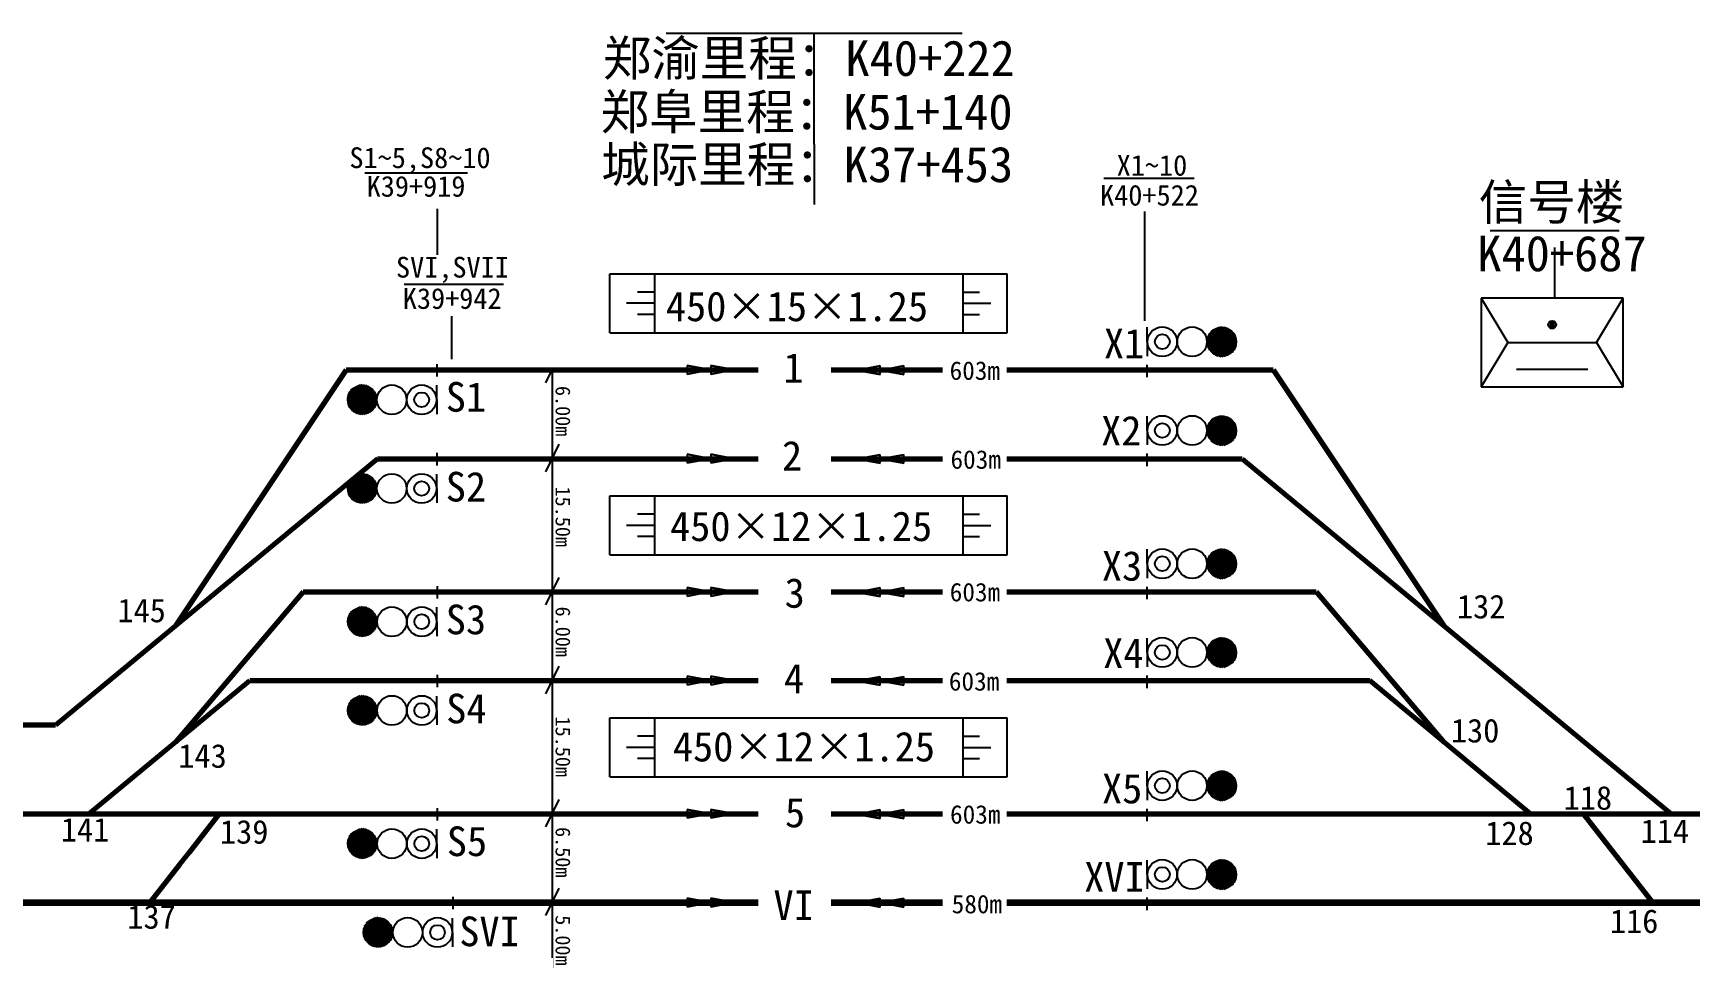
# Model space of a CAD drawing. Header units: millimetres. Extents: x -17381 to -15684, y 1883 to 2345.
# Drawn here: x -16393.1 to -16281.3, y 2192 to 2253.7 of the extents above; entities that cross this region are included whole.
import ezdxf
from ezdxf.enums import TextEntityAlignment as Align

# ---------------------------------------------------------------- set-up
doc = ezdxf.new("R2010")
doc.units = ezdxf.units.MM
for name, color, linetype in [('0设计线位', 1, 'Continuous'), ('1', 1, 'Continuous'), ('站台', 7, 'Continuous')]:
    doc.layers.add(name, color=color, linetype=linetype)
doc.styles.get("Standard").update_dxf_attribs({"font": ''})
doc.styles.add('宋体', font='')
doc.styles.get('Standard').set_extended_font_data('SimSun')
doc.styles.get('宋体').set_extended_font_data('SimSun')

# ---------------------------------------------------------------- blocks, each defined once
blk = doc.blocks.new('BD')
at = {"layer": '1', "color": 7}
for radius in [1.5, 0.75]:
    blk.add_circle((0, 0), radius, dxfattribs=at)
blk = doc.blocks.new('*X90')
at = {"color": 0}
for p, q in [((-1.5, 0.06), (0.7, 1.33)), ((-1.5, -0.06), (0.8, 1.27)), ((-1.49, 0.18), (0.59, 1.38)), ((-1.49, -0.17), (0.89, 1.21)), ((-1.47, 0.31), (0.47, 1.43)), ((-1.47, -0.27), (0.97, 1.14)), ((-1.45, -0.38), (1.05, 1.07)), ((-1.43, 0.44), (0.33, 1.46)), ((-1.42, -0.48), (1.12, 0.99)), ((-1.39, -0.57), (1.19, 0.92)), ((-1.38, 0.59), (0.18, 1.49)), ((-1.35, -0.66), (1.25, 0.83)), ((-1.3, 0.75), (0, 1.5)), ((-1.3, -0.75), (1.3, 0.75)), ((-1.25, -0.83), (1.35, 0.66)), ((-1.19, -0.92), (1.39, 0.57)), ((-1.17, 0.94), (-0.23, 1.48)), ((-1.12, -0.99), (1.42, 0.48)), ((-1.05, -1.07), (1.45, 0.38)), ((-0.97, -1.14), (1.47, 0.27)), ((-0.89, -1.21), (1.49, 0.17)), ((-0.8, -1.27), (1.5, 0.06)), ((-0.7, -1.33), (1.5, -0.06)), ((-0.59, -1.38), (1.49, -0.18)), ((-0.47, -1.43), (1.47, -0.31)), ((-0.33, -1.46), (1.43, -0.44)), ((-0.18, -1.49), (1.38, -0.59)), ((0, -1.5), (1.3, -0.75)), ((0.23, -1.48), (1.17, -0.94))]:
    blk.add_line(p, q, dxfattribs=at)
blk = doc.blocks.new('KZ_C')
at = {"layer": '1', "color": 7}
for p, q in [((0.02, 3.97), (0.02, 5.92)), ((0.02, 3.97), (0.02, 2.02)), ((0.02, 3.97), (0.02, 2.02)), ((0, -0.84), (0, 0.84))]:
    blk.add_line(p, q, dxfattribs=at)
at = {"layer": '1', "color": 3}
blk.add_circle((6.09, 3.97), 2, dxfattribs=at)
at = {"layer": '1', "color": 1}
blk.add_circle((10.09, 3.97), 1.95, dxfattribs=at)
at = {"layer": '1', "color": 7, "xscale": 1.33333333333303, "yscale": 1.33333333333303, "zscale": 1.33333333333303, "rotation": 180}
blk.add_blockref('BD', (2.06, 3.97), dxfattribs=at)
at = {"layer": '1', "xscale": 1.333300000000236, "yscale": 1.333300000000236, "zscale": 1.333300000000236}
blk.add_blockref('*X90', (10.12, 3.97), dxfattribs=at)
blk = doc.blocks.new('lc')
at = {"layer": '1', "color": 7}
for p, q in [((-20, 13.5), (20, 13.5)), ((0, -1.5), (0, 13.5))]:
    blk.add_line(p, q, dxfattribs=at)

msp = doc.modelspace()

# ---------------------------------------------------------------- hatches: boundary and pattern name
at = {"lineweight": -3}
for points in [[(-16347.38, 2231), (-16348.98, 2231.3), (-16348.98, 2230.7)], [(-16345.78, 2231), (-16347.38, 2231.3), (-16347.38, 2230.7)], [(-16337.55, 2230.99), (-16335.95, 2230.69), (-16335.95, 2231.29)], [(-16335.95, 2230.99), (-16334.35, 2230.69), (-16334.35, 2231.29)], [(-16347.38, 2225.01), (-16348.98, 2225.31), (-16348.98, 2224.71)], [(-16345.78, 2225.01), (-16347.38, 2225.31), (-16347.38, 2224.71)], [(-16337.55, 2225), (-16335.95, 2224.7), (-16335.95, 2225.3)], [(-16335.95, 2225), (-16334.35, 2224.7), (-16334.35, 2225.3)], [(-16347.38, 2216.02), (-16348.98, 2216.32), (-16348.98, 2215.72)], [(-16345.78, 2216.02), (-16347.38, 2216.32), (-16347.38, 2215.72)], [(-16337.55, 2216.01), (-16335.95, 2215.71), (-16335.95, 2216.31)], [(-16335.95, 2216.01), (-16334.35, 2215.71), (-16334.35, 2216.31)], [(-16347.38, 2210.03), (-16348.98, 2210.33), (-16348.98, 2209.73)], [(-16345.78, 2210.03), (-16347.38, 2210.33), (-16347.38, 2209.73)], [(-16337.55, 2210.02), (-16335.95, 2209.72), (-16335.95, 2210.32)], [(-16335.95, 2210.02), (-16334.35, 2209.72), (-16334.35, 2210.32)], [(-16347.38, 2201.04), (-16348.98, 2201.34), (-16348.98, 2200.74)], [(-16345.78, 2201.04), (-16347.38, 2201.34), (-16347.38, 2200.74)], [(-16337.55, 2201.03), (-16335.95, 2200.73), (-16335.95, 2201.33)], [(-16335.95, 2201.03), (-16334.35, 2200.73), (-16334.35, 2201.33)], [(-16347.38, 2195.05), (-16348.98, 2195.35), (-16348.98, 2194.75)], [(-16345.78, 2195.05), (-16347.38, 2195.35), (-16347.38, 2194.75)], [(-16337.55, 2195.05), (-16335.95, 2194.75), (-16335.95, 2195.35)], [(-16335.95, 2195.05), (-16334.35, 2194.75), (-16334.35, 2195.35)]]:
    msp.add_hatch(color=0, dxfattribs=at).paths.add_polyline_path(points)

# ---------------------------------------------------------------- linework, layer by layer
at = {"color": 0, "lineweight": -3}
for p, q in [((-16370.73, 2244.31), (-16363.8, 2244.31)), ((-16320.87, 2243.94), (-16314.77, 2243.94)), ((-16368.07, 2236.78), (-16361.37, 2236.78)), ((-16364.86, 2231.73), (-16364.86, 2234.63)), ((-16348.98, 2231.3), (-16347.38, 2231)), ((-16347.38, 2231), (-16348.98, 2231.3)), ((-16348.98, 2231.3), (-16348.98, 2230.7)), ((-16347.38, 2231), (-16348.98, 2230.7)), ((-16347.38, 2231.3), (-16345.78, 2231)), ((-16345.78, 2231), (-16347.38, 2231.3)), ((-16347.38, 2231.3), (-16347.38, 2230.7)), ((-16347.38, 2231), (-16345.78, 2231)), ((-16345.78, 2231), (-16347.38, 2230.7)), ((-16337.55, 2230.99), (-16335.95, 2231.29)), ((-16336.25, 2230.99), (-16337.55, 2230.99)), ((-16335.95, 2230.99), (-16337.55, 2230.99)), ((-16335.95, 2230.69), (-16337.55, 2230.99)), ((-16337.55, 2230.99), (-16335.95, 2230.69)), ((-16335.95, 2230.99), (-16334.35, 2231.29)), ((-16335.95, 2230.69), (-16335.95, 2231.29)), ((-16334.35, 2230.69), (-16335.95, 2230.99)), ((-16335.95, 2230.99), (-16334.35, 2230.69)), ((-16334.35, 2230.69), (-16334.35, 2231.29)), ((-16348.98, 2225.31), (-16347.38, 2225.01)), ((-16347.38, 2225.01), (-16348.98, 2225.31)), ((-16348.98, 2225.31), (-16348.98, 2224.71)), ((-16347.38, 2225.31), (-16345.78, 2225.01)), ((-16345.78, 2225.01), (-16347.38, 2225.31)), ((-16347.38, 2225.31), (-16347.38, 2224.71)), ((-16347.38, 2225.01), (-16348.98, 2224.71)), ((-16347.38, 2225.01), (-16345.78, 2225.01)), ((-16345.78, 2225.01), (-16347.38, 2224.71)), ((-16337.55, 2225), (-16335.95, 2225.3)), ((-16336.25, 2225), (-16337.55, 2225)), ((-16335.95, 2225), (-16337.55, 2225)), ((-16335.95, 2224.7), (-16337.55, 2225)), ((-16337.55, 2225), (-16335.95, 2224.7)), ((-16335.95, 2225), (-16334.35, 2225.3)), ((-16335.95, 2224.7), (-16335.95, 2225.3)), ((-16334.35, 2224.7), (-16335.95, 2225)), ((-16335.95, 2225), (-16334.35, 2224.7)), ((-16334.35, 2224.7), (-16334.35, 2225.3)), ((-16348.98, 2216.32), (-16347.38, 2216.02)), ((-16347.38, 2216.02), (-16348.98, 2216.32)), ((-16348.98, 2216.32), (-16348.98, 2215.72)), ((-16347.38, 2216.02), (-16348.98, 2215.72)), ((-16347.38, 2216.32), (-16345.78, 2216.02)), ((-16345.78, 2216.02), (-16347.38, 2216.32)), ((-16347.38, 2216.32), (-16347.38, 2215.72)), ((-16347.38, 2216.02), (-16345.78, 2216.02)), ((-16345.78, 2216.02), (-16347.38, 2215.72)), ((-16337.55, 2216.01), (-16335.95, 2216.31)), ((-16336.25, 2216.01), (-16337.55, 2216.01)), ((-16335.95, 2216.01), (-16337.55, 2216.01)), ((-16335.95, 2215.71), (-16337.55, 2216.01)), ((-16337.55, 2216.01), (-16335.95, 2215.71)), ((-16335.95, 2216.01), (-16334.35, 2216.31)), ((-16335.95, 2215.71), (-16335.95, 2216.31)), ((-16334.35, 2215.71), (-16335.95, 2216.01)), ((-16335.95, 2216.01), (-16334.35, 2215.71)), ((-16334.35, 2215.71), (-16334.35, 2216.31)), ((-16348.98, 2210.33), (-16347.38, 2210.03)), ((-16347.38, 2210.03), (-16348.98, 2210.33)), ((-16348.98, 2210.33), (-16348.98, 2209.73)), ((-16347.38, 2210.03), (-16348.98, 2209.73)), ((-16347.38, 2210.33), (-16345.78, 2210.03)), ((-16345.78, 2210.03), (-16347.38, 2210.33)), ((-16347.38, 2210.33), (-16347.38, 2209.73)), ((-16347.38, 2210.03), (-16345.78, 2210.03)), ((-16345.78, 2210.03), (-16347.38, 2209.73)), ((-16337.55, 2210.02), (-16335.95, 2210.32)), ((-16336.25, 2210.02), (-16337.55, 2210.02)), ((-16335.95, 2210.02), (-16337.55, 2210.02)), ((-16335.95, 2209.72), (-16337.55, 2210.02)), ((-16337.55, 2210.02), (-16335.95, 2209.72)), ((-16335.95, 2210.02), (-16334.35, 2210.32)), ((-16335.95, 2209.72), (-16335.95, 2210.32)), ((-16334.35, 2209.72), (-16335.95, 2210.02)), ((-16335.95, 2210.02), (-16334.35, 2209.72)), ((-16334.35, 2209.72), (-16334.35, 2210.32)), ((-16348.98, 2201.34), (-16347.38, 2201.04)), ((-16347.38, 2201.04), (-16348.98, 2201.34)), ((-16348.98, 2201.34), (-16348.98, 2200.74)), ((-16347.38, 2201.04), (-16348.98, 2200.74)), ((-16347.38, 2201.34), (-16345.78, 2201.04)), ((-16345.78, 2201.04), (-16347.38, 2201.34)), ((-16347.38, 2201.34), (-16347.38, 2200.74)), ((-16347.38, 2201.04), (-16345.78, 2201.04)), ((-16345.78, 2201.04), (-16347.38, 2200.74)), ((-16337.55, 2201.03), (-16335.95, 2201.33)), ((-16336.25, 2201.03), (-16337.55, 2201.03)), ((-16335.95, 2201.03), (-16337.55, 2201.03)), ((-16335.95, 2200.73), (-16337.55, 2201.03)), ((-16337.55, 2201.03), (-16335.95, 2200.73)), ((-16335.95, 2201.03), (-16334.35, 2201.33)), ((-16335.95, 2200.73), (-16335.95, 2201.33)), ((-16334.35, 2200.73), (-16335.95, 2201.03)), ((-16335.95, 2201.03), (-16334.35, 2200.73)), ((-16334.35, 2200.73), (-16334.35, 2201.33)), ((-16348.98, 2195.35), (-16347.38, 2195.05)), ((-16347.38, 2195.05), (-16348.98, 2195.35)), ((-16348.98, 2195.35), (-16348.98, 2194.75)), ((-16347.38, 2195.35), (-16345.78, 2195.05)), ((-16345.78, 2195.05), (-16347.38, 2195.35)), ((-16347.38, 2195.35), (-16347.38, 2194.75)), ((-16337.55, 2195.05), (-16335.95, 2195.35)), ((-16335.95, 2195.05), (-16334.35, 2195.35)), ((-16335.95, 2194.75), (-16335.95, 2195.35)), ((-16334.35, 2194.75), (-16334.35, 2195.35)), ((-16347.38, 2195.05), (-16348.98, 2194.75)), ((-16347.38, 2195.05), (-16345.78, 2195.05)), ((-16345.78, 2195.05), (-16347.38, 2194.75)), ((-16336.25, 2195.05), (-16337.55, 2195.05)), ((-16335.95, 2195.05), (-16337.55, 2195.05)), ((-16335.95, 2194.75), (-16337.55, 2195.05)), ((-16337.55, 2195.05), (-16335.95, 2194.75)), ((-16334.35, 2194.75), (-16335.95, 2195.05)), ((-16335.95, 2195.05), (-16334.35, 2194.75))]:
    msp.add_line(p, q, dxfattribs=at)
at = {"color": 0}
for p, q in [((-16365.83, 2241.88), (-16365.83, 2238.76)), ((-16318.09, 2234.31), (-16318.09, 2241.69)), ((-16354.19, 2237.49), (-16327.38, 2237.49)), ((-16354.19, 2233.5), (-16354.19, 2237.49)), ((-16351.19, 2237.49), (-16351.19, 2233.5)), ((-16330.38, 2237.49), (-16330.38, 2233.5)), ((-16327.38, 2233.5), (-16327.38, 2237.49)), ((-16351.19, 2235.5), (-16353.06, 2235.5)), ((-16351.19, 2236.24), (-16352.32, 2236.24)), ((-16330.38, 2236.24), (-16329.25, 2236.24)), ((-16330.38, 2235.5), (-16328.5, 2235.5)), ((-16285.83, 2235.84), (-16295.41, 2235.84)), ((-16295.41, 2235.84), (-16295.41, 2229.85)), ((-16295.41, 2235.84), (-16293.62, 2232.85)), ((-16287.62, 2232.85), (-16285.83, 2235.84)), ((-16285.83, 2229.85), (-16285.83, 2235.84)), ((-16351.19, 2234.75), (-16352.32, 2234.75)), ((-16330.38, 2234.75), (-16329.25, 2234.75)), ((-16293.62, 2232.85), (-16295.41, 2229.85)), ((-16293.62, 2232.85), (-16287.62, 2232.85)), ((-16287.62, 2232.85), (-16285.83, 2229.85)), ((-16358.08, 2231.05), (-16358.53, 2230.12)), ((-16293.02, 2231.05), (-16288.22, 2231.05)), ((-16295.41, 2229.85), (-16285.83, 2229.85)), ((-16357.63, 2225.98), (-16358.53, 2224.13)), ((-16354.19, 2222.51), (-16327.38, 2222.51)), ((-16354.19, 2218.52), (-16354.19, 2222.51)), ((-16351.19, 2222.51), (-16351.19, 2218.52)), ((-16330.38, 2222.51), (-16330.38, 2218.52)), ((-16327.38, 2218.52), (-16327.38, 2222.51)), ((-16351.19, 2221.26), (-16352.32, 2221.26)), ((-16330.38, 2221.26), (-16329.25, 2221.26)), ((-16351.19, 2220.51), (-16353.06, 2220.51)), ((-16351.19, 2219.76), (-16352.32, 2219.76)), ((-16330.38, 2220.51), (-16328.5, 2220.51)), ((-16330.38, 2219.76), (-16329.25, 2219.76)), ((-16357.63, 2216.99), (-16358.53, 2215.14)), ((-16357.63, 2211), (-16358.53, 2209.15)), ((-16354.19, 2207.53), (-16327.38, 2207.53)), ((-16354.19, 2203.54), (-16354.19, 2207.53)), ((-16351.19, 2207.53), (-16351.19, 2203.54)), ((-16330.38, 2207.53), (-16330.38, 2203.54)), ((-16327.38, 2203.54), (-16327.38, 2207.53)), ((-16351.19, 2205.53), (-16353.06, 2205.53)), ((-16351.19, 2206.28), (-16352.32, 2206.28)), ((-16330.38, 2206.28), (-16329.25, 2206.28)), ((-16330.38, 2205.53), (-16328.5, 2205.53)), ((-16351.19, 2204.78), (-16352.32, 2204.78)), ((-16330.38, 2204.78), (-16329.25, 2204.78)), ((-16357.63, 2202.01), (-16358.53, 2200.16)), ((-16357.63, 2196.02), (-16358.53, 2194.17))]:
    msp.add_line(p, q, dxfattribs=at)
at = {"color": 0, "ltscale": 0.5}
for p, q in [((-16290.45, 2240.39), (-16294.81, 2240.39)), ((-16286.09, 2240.39), (-16290.45, 2240.39)), ((-16290.45, 2235.84), (-16290.45, 2239.27))]:
    msp.add_line(p, q, dxfattribs=at)
at = {"color": 0, "linetype": 'Continuous'}
for p, q in [((-16354.19, 2233.5), (-16327.38, 2233.5)), ((-16354.19, 2218.52), (-16327.38, 2218.52)), ((-16354.19, 2203.54), (-16327.38, 2203.54))]:
    msp.add_line(p, q, dxfattribs=at)
at = {"color": 5, "lineweight": 70}
for p, q in [((-16371.97, 2231), (-16383.49, 2213.73)), ((-16309.44, 2231), (-16297.92, 2213.73)), ((-16369.87, 2225.01), (-16391.58, 2207.03)), ((-16311.54, 2225.01), (-16289.83, 2207.03)), ((-16289.83, 2207.03), (-16282.6, 2201.04)), ((-16288.51, 2201.04), (-16283.82, 2195.05)), ((-16383.2, 2197.64), (-16382.58, 2198.44))]:
    msp.add_line(p, q, dxfattribs=at)
at = {"color": 5, "lineweight": 70, "ltscale": 0.5}
for p, q in [((-16371.97, 2231), (-16344.19, 2231)), ((-16339.25, 2231), (-16331.76, 2231)), ((-16327.4, 2231), (-16309.44, 2231)), ((-16369.87, 2225.01), (-16344.19, 2225.01)), ((-16339.25, 2225.01), (-16331.76, 2225.01)), ((-16327.4, 2225.01), (-16311.54, 2225.01)), ((-16374.87, 2216.02), (-16344.19, 2216.02)), ((-16339.25, 2216.02), (-16331.76, 2216.02)), ((-16327.4, 2216.02), (-16306.54, 2216.02)), ((-16378.48, 2210.03), (-16344.19, 2210.03)), ((-16339.25, 2210.03), (-16331.76, 2210.03)), ((-16327.4, 2210.03), (-16302.93, 2210.03)), ((-16391.58, 2207.03), (-16406.12, 2207.03)), ((-16416.26, 2201.04), (-16344.19, 2201.04)), ((-16339.25, 2201.04), (-16331.76, 2201.04)), ((-16327.4, 2201.04), (-16228.34, 2201.04))]:
    msp.add_line(p, q, dxfattribs=at)
at = {"color": 5, "lineweight": 100, "ltscale": 0.5}
for p, q in [((-16448.68, 2195.05), (-16344.19, 2195.05)), ((-16339.25, 2195.05), (-16331.76, 2195.05)), ((-16327.4, 2195.05), (-16214.22, 2195.05))]:
    msp.add_line(p, q, dxfattribs=at)
at = {"color": 0, "ltscale": 0.5}
for radius in [0.265, 0.0688]:
    msp.add_circle((-16290.62, 2234.05), radius, dxfattribs=at)
at = {"color": 0}
for start, end in [(0, 180), (180, 0)]:
    msp.add_arc((-16290.62, 2234.05), 0.15, start, end, dxfattribs=at)
at = {"layer": '0设计线位', "color": 7, "lineweight": -3}
msp.add_line((-16340.41, 2246.24), (-16340.41, 2242.17), dxfattribs=at)
at = {"layer": '0设计线位', "color": 0, "lineweight": -3}
msp.add_line((-16358.08, 2231), (-16358.08, 1998.55), dxfattribs=at)
at = {"layer": '站台', "color": 5, "lineweight": 70}
for p, q in [((-16374.87, 2216.02), (-16383.49, 2205.88)), ((-16306.54, 2216.02), (-16297.92, 2205.88)), ((-16389.34, 2201.04), (-16378.48, 2210.03)), ((-16292.07, 2201.04), (-16302.93, 2210.03)), ((-16382.58, 2198.44), (-16380.54, 2201.04)), ((-16385.23, 2195.05), (-16383.2, 2197.64))]:
    msp.add_line(p, q, dxfattribs=at)

# ---------------------------------------------------------------- block references
at = {"color": 0, "ltscale": 0.5, "xscale": 0.4993675000005169, "yscale": 0.4993675000005169, "zscale": 0.4993675000005169}
msp.add_blockref('lc', (-16340.41, 2246.99), dxfattribs=at)
at = {"color": 0, "xscale": 0.4993675000005169, "yscale": 0.4993675000005169, "zscale": 0.4993675000005169}
for p in [(-16317.95, 2230.92), (-16317.95, 2224.93), (-16317.95, 2215.94), (-16317.95, 2209.95), (-16317.95, 2200.96), (-16317.95, 2194.97)]:
    msp.add_blockref('KZ_C', p, dxfattribs=at)
at = {"color": 0, "xscale": 0.4993675000005169, "yscale": 0.4993675000005169, "zscale": 0.4993675000005169, "rotation": 180}
for p in [(-16365.86, 2230.97), (-16365.86, 2224.98), (-16365.85, 2215.99), (-16365.85, 2210), (-16365.85, 2201.01), (-16364.79, 2195.02)]:
    msp.add_blockref('KZ_C', p, dxfattribs=at)

# ---------------------------------------------------------------- texts
at = {"color": 0}
for s, p in [('郑渝里程：K40+222', (-16340.77, 2250.84)), ('郑阜里程：K51+140', (-16340.92, 2247.22)), ('城际里程：K37+453', (-16340.88, 2243.67))]:
    msp.add_text(s, height=2.4, dxfattribs=at).set_placement(p, align=Align.CENTER)
at = {"color": 0, "style": '宋体'}
for s, height, p in [('S1~5,S8~10', 1.4, (-16371.76, 2244.62)), ('X1~10', 1.4, (-16320, 2244.11)), ('K39+919', 1.4, (-16370.6, 2242.69)), ('K40+522', 1.4, (-16321.12, 2242.09)), ('信号楼', 2.4, (-16295.57, 2241.13)), ('K40+687', 2.4, (-16295.67, 2237.66)), ('SVI,SVII', 1.4, (-16368.62, 2237.23)), ('K39+942', 1.4, (-16368.16, 2235.12)), ('450×15×1.25', 2, (-16350.41, 2234.29)), ('450×12×1.25', 2, (-16350.13, 2219.45)), ('450×12×1.25', 2, (-16349.94, 2204.58))]:
    msp.add_text(s, height=height, dxfattribs=at).set_placement(p)
at = {"color": 0, "ltscale": 0.5, "style": '宋体'}
for s, height, p in [('X1', 2, (-16320.86, 2231.78)), ('1', 2, (-16342.48, 2230.14)), ('603m', 1.25, (-16331.27, 2230.33)), ('S1', 2, (-16365.26, 2228.18)), ('X2', 2, (-16321.05, 2225.9)), ('2', 2, (-16342.58, 2224.21)), ('603m', 1.25, (-16331.21, 2224.33)), ('S2', 2, (-16365.26, 2222.12)), ('X3', 2, (-16321, 2216.78)), ('3', 2, (-16342.4, 2214.95)), ('603m', 1.25, (-16331.26, 2215.38)), ('145', 1.6, (-16387.41, 2213.97)), ('132', 1.6, (-16297.04, 2214.23)), ('S3', 2, (-16365.26, 2213.16)), ('X4', 2, (-16320.91, 2210.89)), ('4', 2, (-16342.45, 2209.17)), ('603m', 1.25, (-16331.32, 2209.36)), ('S4', 2, (-16365.23, 2207.15)), ('130', 1.6, (-16297.45, 2205.86)), ('143', 1.6, (-16383.3, 2204.15)), ('X5', 2, (-16320.99, 2201.75)), ('5', 2, (-16342.38, 2200.13)), ('118', 1.6, (-16289.84, 2201.32)), ('141', 1.6, (-16391.23, 2199.17)), ('603m', 1.25, (-16331.24, 2200.38)), ('139', 1.6, (-16380.49, 2199.03)), ('S5', 2, (-16365.19, 2198.19)), ('128', 1.6, (-16295.13, 2198.94)), ('114', 1.6, (-16284.65, 2199.08)), ('XVI', 2, (-16322.19, 2195.79)), ('VI', 2, (-16343.15, 2193.88)), ('580m', 1.25, (-16331.13, 2194.33)), ('137', 1.6, (-16386.74, 2193.29)), ('SVI', 2, (-16364.35, 2192.11)), ('116', 1.6, (-16286.72, 2193))]:
    msp.add_text(s, height=height, dxfattribs=at).set_placement(p)
at = {"lineweight": -3, "char_height": 1, "width": 2.6829, "attachment_point": 1, "rotation": 270, "style": '宋体'}
for s, insert in [('6.00m', (-16356.85, 2229.92)), ('15.50m', (-16356.85, 2223.13)), ('6.00m', (-16356.85, 2215.03)), ('15.50m', (-16356.85, 2207.61)), ('6.50m', (-16356.85, 2200.15)), ('5.00m', (-16356.85, 2194.2))]:
    msp.add_mtext(s, dxfattribs=dict(at, insert=insert))

doc.saveas('drawing.dxf')
